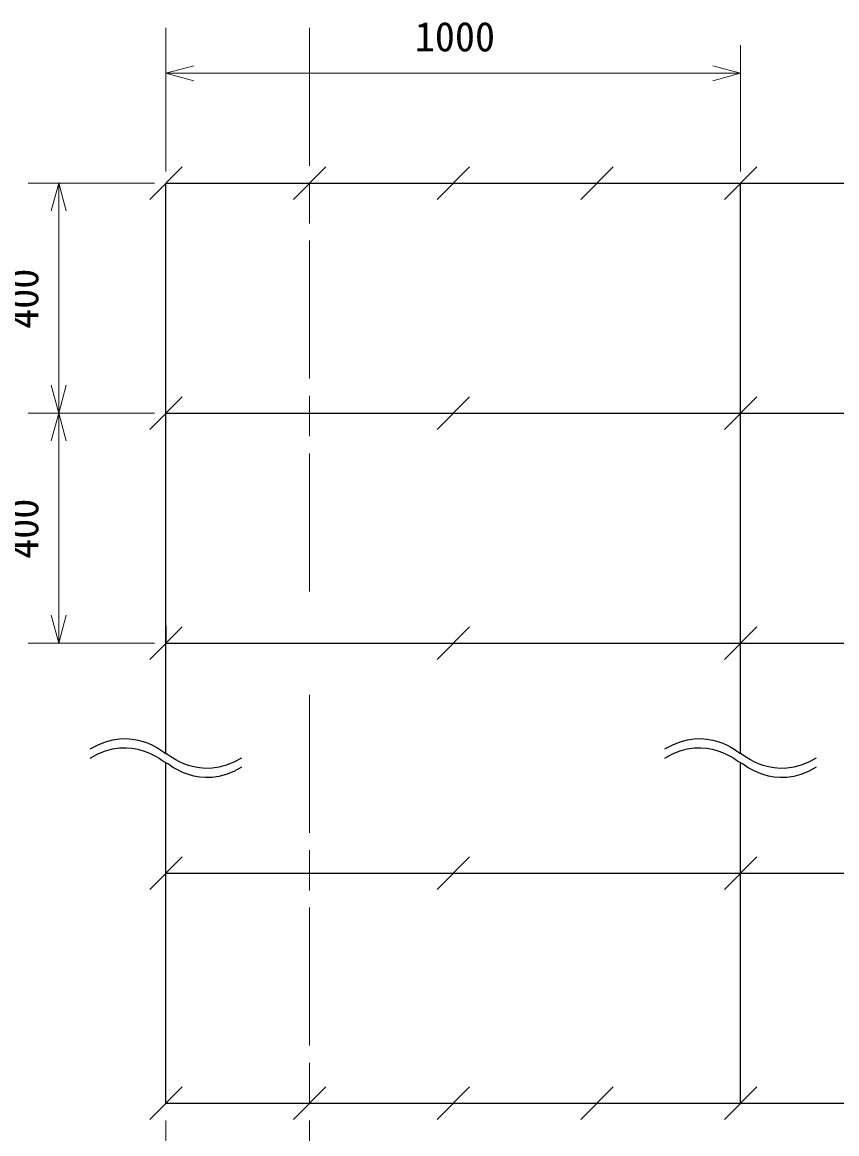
# Model space of a CAD drawing. Units: millimetres, scale not verified. Extents: x 200 to 8200, y 200 to 5838.
# Drawn here: x 5361 to 6779, y 2104 to 4037 of the extents above; entities that cross this region are included whole.
import ezdxf
from ezdxf.enums import TextEntityAlignment as Align

# ---------------------------------------------------------------- set-up
doc = ezdxf.new("R2010")
doc.units = ezdxf.units.MM
doc.header["$LTSCALE"] = 20
doc.linetypes.add('CHAIN', pattern=[18.5, 12, -1.5, 3.5, -1.5])
for name, color, linetype, lineweight in [('C-BMK', 3, 'CHAIN', 13), ('C-STR', 7, 'Continuous', 25), ('C-STR-DIM', 1, 'Continuous', 13)]:
    doc.layers.add(name, color=color, linetype=linetype, lineweight=lineweight)
doc.styles.add('ＭＳ ゴシック', font='')
doc.styles.get('ＭＳ ゴシック').set_extended_font_data('MS Gothic')

msp = doc.modelspace()

# ---------------------------------------------------------------- linework, layer by layer
at = {"layer": 'C-BMK'}
for p, q in [((5611.51, 4027.66), (5611.51, 3027.66)), ((5861.51, 4027.66), (5861.51, 3027.66)), ((5611.51, 2765.65), (5611.51, 2887.66)), ((5861.51, 1887.66), (5861.51, 2887.66)), ((5611.51, 1887.66), (5611.51, 2749.68))]:
    msp.add_line(p, q, dxfattribs=at)
at = {"layer": 'C-STR'}
for p, q in [((5583.23, 3729.38), (5639.79, 3785.95)), ((5833.23, 3729.38), (5889.79, 3785.95)), ((6083.23, 3729.38), (6139.79, 3785.95)), ((6333.23, 3729.38), (6389.79, 3785.95)), ((6583.23, 3729.38), (6639.79, 3785.95)), ((5611.51, 2765.65), (5611.51, 3757.66)), ((6611.51, 2765.65), (6611.51, 3757.66)), ((5583.23, 3329.38), (5639.79, 3385.95)), ((6083.23, 3329.38), (6139.79, 3385.95)), ((6583.23, 3329.38), (6639.79, 3385.95)), ((5583.23, 2929.38), (5639.79, 2985.95)), ((6083.23, 2929.38), (6139.79, 2985.95)), ((6583.23, 2929.38), (6639.79, 2985.95)), ((5611.51, 2157.66), (5611.51, 2749.68)), ((6611.51, 2157.66), (6611.51, 2749.68)), ((5583.23, 2529.38), (5639.79, 2585.95)), ((6083.23, 2529.38), (6139.79, 2585.95)), ((6583.23, 2529.38), (6639.79, 2585.95)), ((5583.23, 2129.38), (5639.79, 2185.95)), ((5833.23, 2129.38), (5889.79, 2185.95)), ((6083.23, 2129.38), (6139.79, 2185.95)), ((6333.23, 2129.38), (6389.79, 2185.95)), ((6583.23, 2129.38), (6639.79, 2185.95))]:
    msp.add_line(p, q, dxfattribs=at)
at = {"layer": 'C-STR', "color": 3}
for p, q in [((5611.51, 3757.66), (7674.51, 3757.66)), ((5611.51, 3357.66), (7674.51, 3357.66)), ((5611.51, 2987.66), (5611.51, 2957.66)), ((5611.51, 2957.66), (7674.51, 2957.66)), ((5611.51, 2557.66), (7674.51, 2557.66)), ((5611.51, 2157.66), (7674.51, 2157.66))]:
    msp.add_line(p, q, dxfattribs=at)
at = {"layer": 'C-STR'}
for points in [[(5479.81, 2773.61), (5553.18, 2818.23), (5608.68, 2765.83), (5611.51, 2765.65)], [(6479.81, 2773.61), (6553.18, 2818.23), (6608.68, 2765.83), (6611.51, 2765.65)], [(5479.6, 2757.7), (5552.97, 2802.32), (5608.47, 2749.91), (5611.3, 2749.74)], [(6479.6, 2757.7), (6552.97, 2802.32), (6608.47, 2749.91), (6611.3, 2749.74)], [(5743.21, 2757.7), (5669.84, 2713.08), (5614.34, 2765.48), (5611.51, 2765.65)], [(6743.21, 2757.7), (6669.84, 2713.08), (6614.34, 2765.48), (6611.51, 2765.65)], [(5743, 2741.78), (5669.63, 2697.16), (5614.13, 2749.57), (5611.3, 2749.74)], [(6743, 2741.78), (6669.63, 2697.16), (6614.13, 2749.57), (6611.3, 2749.74)]]:
    msp.add_open_spline(points, degree=3, dxfattribs=at)
at = {"layer": 'C-STR-DIM'}
for p, q in [((5611.51, 3777.66), (5611.51, 3997.66)), ((6611.51, 3777.66), (6611.51, 3997.66)), ((5611.51, 3948.67), (5659.81, 3961.61)), ((5611.51, 3948.67), (5659.81, 3935.72)), ((5611.51, 3948.67), (6611.51, 3948.67)), ((6611.51, 3948.67), (6563.21, 3961.61)), ((6611.51, 3948.67), (6563.21, 3935.72)), ((5611.51, 3937.66), (5611.51, 3908.67)), ((6611.51, 3937.66), (6611.51, 3908.67)), ((5591.51, 3757.66), (5371.51, 3757.66)), ((5424.9, 3757.66), (5411.96, 3709.37)), ((5424.9, 3357.66), (5424.9, 3757.66)), ((5424.9, 3757.66), (5437.84, 3709.37)), ((5424.9, 3357.66), (5411.96, 3405.96)), ((5424.9, 3357.66), (5437.84, 3405.96)), ((5591.51, 3357.66), (5371.51, 3357.66)), ((5424.9, 3357.66), (5411.96, 3309.37)), ((5424.9, 2957.66), (5424.9, 3357.66)), ((5424.9, 3357.66), (5437.84, 3309.37)), ((5424.9, 2957.66), (5411.96, 3005.96)), ((5424.9, 2957.66), (5437.84, 3005.96)), ((5591.51, 2957.66), (5371.51, 2957.66))]:
    msp.add_line(p, q, dxfattribs=at)

# ---------------------------------------------------------------- texts
at = {"layer": 'C-STR-DIM', "color": 7, "style": 'ＭＳ ゴシック'}
msp.add_text('1000', height=51.32, dxfattribs=at).set_placement((6044.54, 3971.31), align=Align.BOTTOM_LEFT)
for p in [(5404.9, 3504.16), (5404.9, 3104.16)]:
    msp.add_text('400', height=51.32, rotation=90, dxfattribs=at).set_placement(p, align=Align.BOTTOM_LEFT)

doc.saveas('drawing.dxf')
